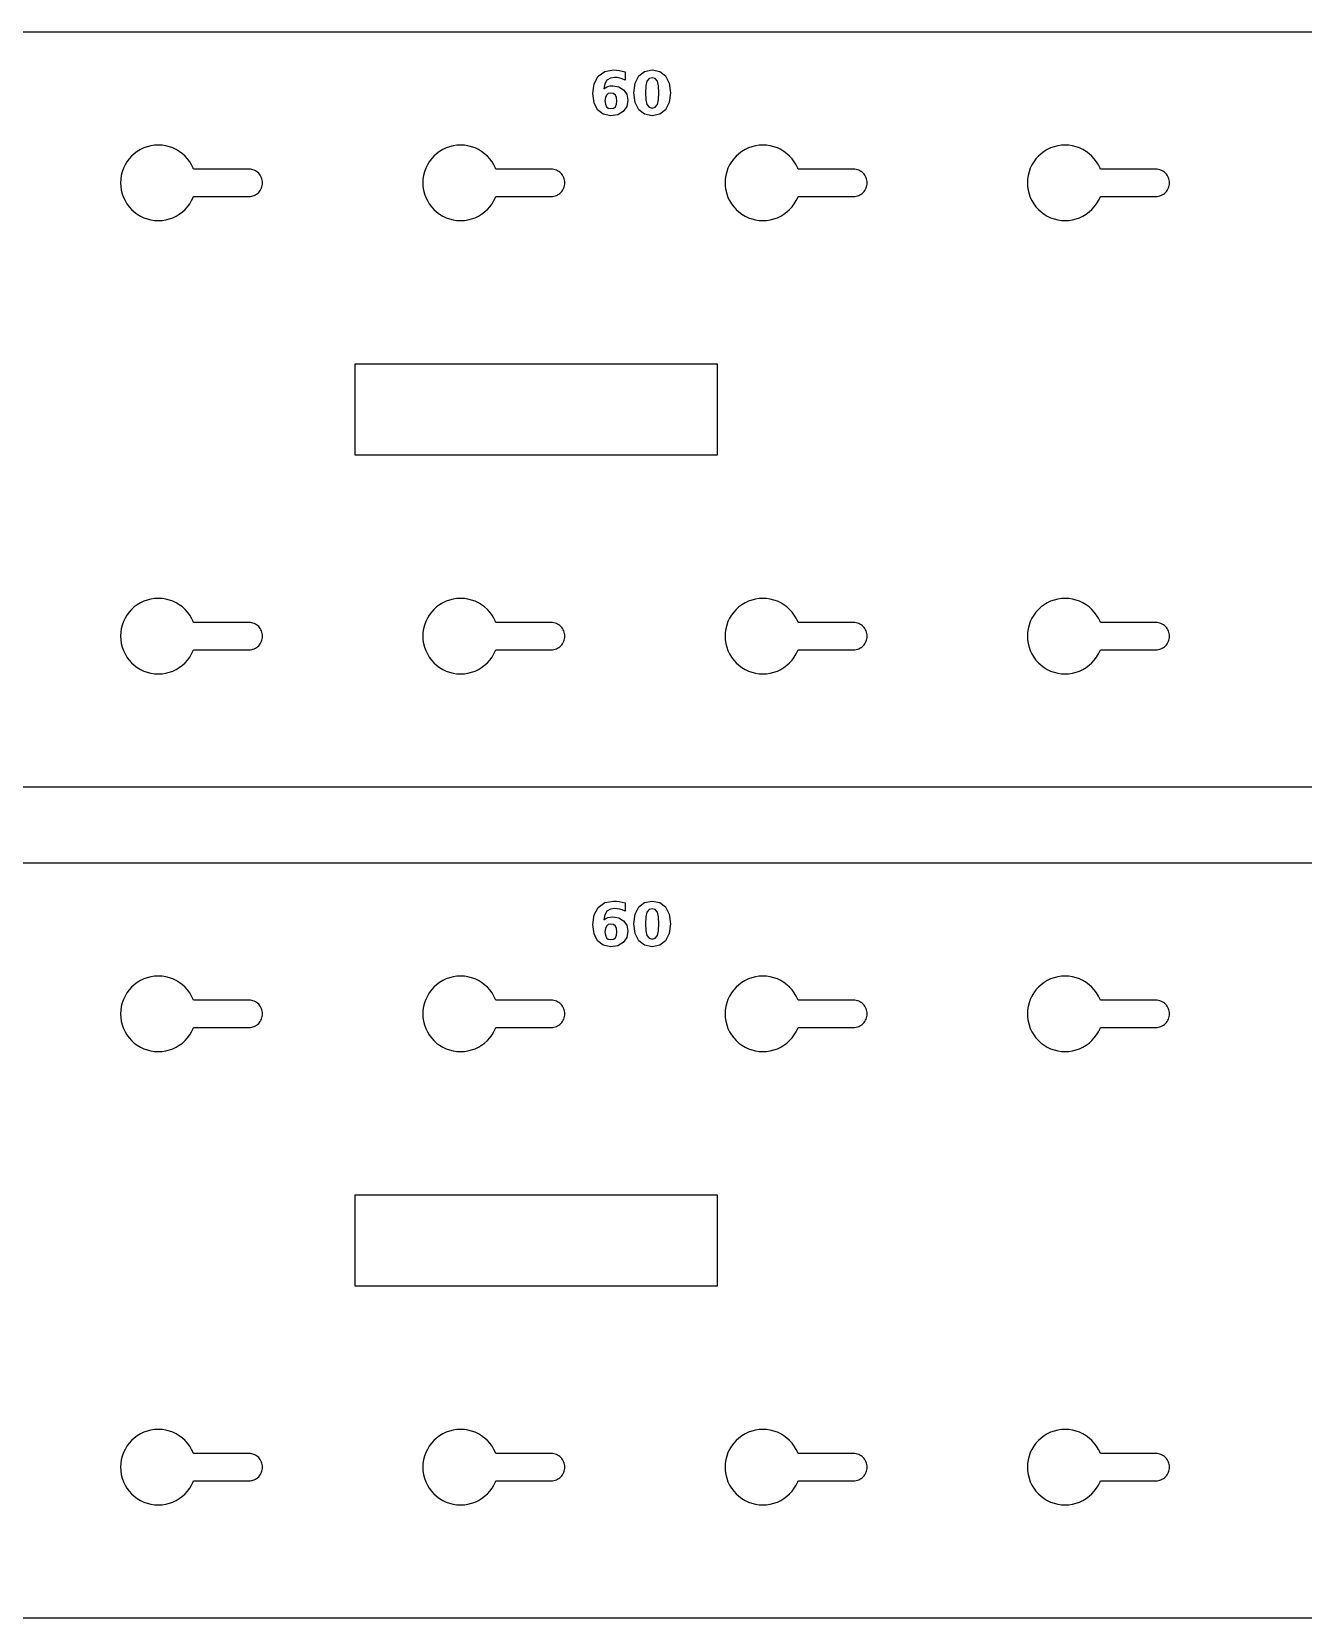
# Model space of a CAD drawing. Header units: millimetres. Extents: x 12 to 808, y 12 to 450.
# Drawn here: x 590.1 to 674.3, y 12.5 to 117.5 of the extents above; entities that cross this region are included whole.
import ezdxf

# ---------------------------------------------------------------- set-up
doc = ezdxf.new("R2010")
doc.units = ezdxf.units.MM
doc.layers.add('CUT', color=1, linetype='Continuous')
doc.layers.add('ENGRAVE', color=5, linetype='Continuous')

msp = doc.modelspace()

# ---------------------------------------------------------------- linework, layer by layer
at = {"layer": 'CUT', "color": 1}
for points in [[(12.5, 112.5), (18.5, 112.5), (18.5, 117.5), (758.5, 117.5), (758.5, 112.5), (764.5, 112.5), (764.5, 72.5), (758.5, 72.5), (758.5, 67.5), (18.5, 67.5), (18.5, 72.5), (12.5, 72.5)], [(600.09, 105.57), (600.27, 105.73), (600.43, 105.91), (600.58, 106.11), (600.7, 106.32), (600.81, 106.54), (600.83, 106.6), (604.5, 106.6), (604.59, 106.6), (604.68, 106.62), (604.76, 106.64), (604.84, 106.67), (604.92, 106.71), (605, 106.75), (605.07, 106.8), (605.14, 106.86), (605.2, 106.93), (605.25, 107), (605.29, 107.08), (605.33, 107.16), (605.36, 107.24), (605.38, 107.32), (605.4, 107.41), (605.4, 107.5), (605.4, 107.59), (605.38, 107.68), (605.36, 107.76), (605.33, 107.84), (605.29, 107.92), (605.25, 108), (605.2, 108.07), (605.14, 108.14), (605.07, 108.2), (605, 108.25), (604.92, 108.29), (604.84, 108.33), (604.76, 108.36), (604.68, 108.38), (604.59, 108.4), (604.5, 108.4), (600.83, 108.4), (600.81, 108.46), (600.7, 108.68), (600.58, 108.89), (600.43, 109.09), (600.27, 109.27), (600.09, 109.43), (599.89, 109.58), (599.68, 109.7), (599.46, 109.81), (599.23, 109.89), (598.99, 109.95), (598.75, 109.99), (598.5, 110), (598.25, 109.99), (598.01, 109.95), (597.77, 109.89), (597.54, 109.81), (597.32, 109.7), (597.11, 109.58), (596.91, 109.43), (596.73, 109.27), (596.57, 109.09), (596.42, 108.89), (596.3, 108.68), (596.19, 108.46), (596.11, 108.23), (596.05, 107.99), (596.01, 107.75), (596, 107.5), (596.01, 107.25), (596.05, 107.01), (596.11, 106.77), (596.19, 106.54), (596.3, 106.32), (596.42, 106.11), (596.57, 105.91), (596.73, 105.73), (596.91, 105.57), (597.11, 105.42), (597.32, 105.3), (597.54, 105.19), (597.77, 105.11), (598.01, 105.05), (598.25, 105.01), (598.5, 105), (598.75, 105.01), (598.99, 105.05), (599.23, 105.11), (599.46, 105.19), (599.68, 105.3), (599.89, 105.42)], [(619.89, 105.42), (620.09, 105.57), (620.27, 105.73), (620.43, 105.91), (620.58, 106.11), (620.7, 106.32), (620.81, 106.54), (620.83, 106.6), (624.5, 106.6), (624.59, 106.6), (624.68, 106.62), (624.76, 106.64), (624.84, 106.67), (624.92, 106.71), (625, 106.75), (625.07, 106.8), (625.14, 106.86), (625.2, 106.93), (625.25, 107), (625.29, 107.08), (625.33, 107.16), (625.36, 107.24), (625.38, 107.32), (625.4, 107.41), (625.4, 107.5), (625.4, 107.59), (625.38, 107.68), (625.36, 107.76), (625.33, 107.84), (625.29, 107.92), (625.25, 108), (625.2, 108.07), (625.14, 108.14), (625.07, 108.2), (625, 108.25), (624.92, 108.29), (624.84, 108.33), (624.76, 108.36), (624.68, 108.38), (624.59, 108.4), (624.5, 108.4), (620.83, 108.4), (620.81, 108.46), (620.7, 108.68), (620.58, 108.89), (620.43, 109.09), (620.27, 109.27), (620.09, 109.43), (619.89, 109.58), (619.68, 109.7), (619.46, 109.81), (619.23, 109.89), (618.99, 109.95), (618.75, 109.99), (618.5, 110), (618.25, 109.99), (618.01, 109.95), (617.77, 109.89), (617.54, 109.81), (617.32, 109.7), (617.11, 109.58), (616.91, 109.43), (616.73, 109.27), (616.57, 109.09), (616.42, 108.89), (616.3, 108.68), (616.19, 108.46), (616.11, 108.23), (616.05, 107.99), (616.01, 107.75), (616, 107.5), (616.01, 107.25), (616.05, 107.01), (616.11, 106.77), (616.19, 106.54), (616.3, 106.32), (616.42, 106.11), (616.57, 105.91), (616.73, 105.73), (616.91, 105.57), (617.11, 105.42), (617.32, 105.3), (617.54, 105.19), (617.77, 105.11), (618.01, 105.05), (618.25, 105.01), (618.5, 105), (618.75, 105.01), (618.99, 105.05), (619.23, 105.11), (619.46, 105.19), (619.68, 105.3)], [(639.89, 105.42), (640.09, 105.57), (640.27, 105.73), (640.43, 105.91), (640.58, 106.11), (640.7, 106.32), (640.81, 106.54), (640.83, 106.6), (644.5, 106.6), (644.59, 106.6), (644.68, 106.62), (644.76, 106.64), (644.84, 106.67), (644.92, 106.71), (645, 106.75), (645.07, 106.8), (645.14, 106.86), (645.2, 106.93), (645.25, 107), (645.29, 107.08), (645.33, 107.16), (645.36, 107.24), (645.38, 107.32), (645.4, 107.41), (645.4, 107.5), (645.4, 107.59), (645.38, 107.68), (645.36, 107.76), (645.33, 107.84), (645.29, 107.92), (645.25, 108), (645.2, 108.07), (645.14, 108.14), (645.07, 108.2), (645, 108.25), (644.92, 108.29), (644.84, 108.33), (644.76, 108.36), (644.68, 108.38), (644.59, 108.4), (644.5, 108.4), (640.83, 108.4), (640.81, 108.46), (640.7, 108.68), (640.58, 108.89), (640.43, 109.09), (640.27, 109.27), (640.09, 109.43), (639.89, 109.58), (639.68, 109.7), (639.46, 109.81), (639.23, 109.89), (638.99, 109.95), (638.75, 109.99), (638.5, 110), (638.25, 109.99), (638.01, 109.95), (637.77, 109.89), (637.54, 109.81), (637.32, 109.7), (637.11, 109.58), (636.91, 109.43), (636.73, 109.27), (636.57, 109.09), (636.42, 108.89), (636.3, 108.68), (636.19, 108.46), (636.11, 108.23), (636.05, 107.99), (636.01, 107.75), (636, 107.5), (636.01, 107.25), (636.05, 107.01), (636.11, 106.77), (636.19, 106.54), (636.3, 106.32), (636.42, 106.11), (636.57, 105.91), (636.73, 105.73), (636.91, 105.57), (637.11, 105.42), (637.32, 105.3), (637.54, 105.19), (637.77, 105.11), (638.01, 105.05), (638.25, 105.01), (638.5, 105), (638.75, 105.01), (638.99, 105.05), (639.23, 105.11), (639.46, 105.19), (639.68, 105.3)], [(660.09, 105.57), (660.27, 105.73), (660.43, 105.91), (660.58, 106.11), (660.7, 106.32), (660.81, 106.54), (660.83, 106.6), (664.5, 106.6), (664.59, 106.6), (664.68, 106.62), (664.76, 106.64), (664.84, 106.67), (664.92, 106.71), (665, 106.75), (665.07, 106.8), (665.14, 106.86), (665.2, 106.93), (665.25, 107), (665.29, 107.08), (665.33, 107.16), (665.36, 107.24), (665.38, 107.32), (665.4, 107.41), (665.4, 107.5), (665.4, 107.59), (665.38, 107.68), (665.36, 107.76), (665.33, 107.84), (665.29, 107.92), (665.25, 108), (665.2, 108.07), (665.14, 108.14), (665.07, 108.2), (665, 108.25), (664.92, 108.29), (664.84, 108.33), (664.76, 108.36), (664.68, 108.38), (664.59, 108.4), (664.5, 108.4), (660.83, 108.4), (660.81, 108.46), (660.7, 108.68), (660.58, 108.89), (660.43, 109.09), (660.27, 109.27), (660.09, 109.43), (659.89, 109.58), (659.68, 109.7), (659.46, 109.81), (659.23, 109.89), (658.99, 109.95), (658.75, 109.99), (658.5, 110), (658.25, 109.99), (658.01, 109.95), (657.77, 109.89), (657.54, 109.81), (657.32, 109.7), (657.11, 109.58), (656.91, 109.43), (656.73, 109.27), (656.57, 109.09), (656.42, 108.89), (656.3, 108.68), (656.19, 108.46), (656.11, 108.23), (656.05, 107.99), (656.01, 107.75), (656, 107.5), (656.01, 107.25), (656.05, 107.01), (656.11, 106.77), (656.19, 106.54), (656.3, 106.32), (656.42, 106.11), (656.57, 105.91), (656.73, 105.73), (656.91, 105.57), (657.11, 105.42), (657.32, 105.3), (657.54, 105.19), (657.77, 105.11), (658.01, 105.05), (658.25, 105.01), (658.5, 105), (658.75, 105.01), (658.99, 105.05), (659.23, 105.11), (659.46, 105.19), (659.68, 105.3), (659.89, 105.42)], [(611.5, 89.5), (635.5, 89.5), (635.5, 95.5), (611.5, 95.5)], [(599.89, 75.42), (600.09, 75.57), (600.27, 75.73), (600.43, 75.91), (600.58, 76.11), (600.7, 76.32), (600.81, 76.54), (600.83, 76.6), (604.5, 76.6), (604.59, 76.6), (604.68, 76.62), (604.76, 76.64), (604.84, 76.67), (604.92, 76.71), (605, 76.75), (605.07, 76.8), (605.14, 76.86), (605.2, 76.93), (605.25, 77), (605.29, 77.08), (605.33, 77.16), (605.36, 77.24), (605.38, 77.32), (605.4, 77.41), (605.4, 77.5), (605.4, 77.59), (605.38, 77.68), (605.36, 77.76), (605.33, 77.84), (605.29, 77.92), (605.25, 78), (605.2, 78.07), (605.14, 78.14), (605.07, 78.2), (605, 78.25), (604.92, 78.29), (604.84, 78.33), (604.76, 78.36), (604.68, 78.38), (604.59, 78.4), (604.5, 78.4), (600.83, 78.4), (600.81, 78.46), (600.7, 78.68), (600.58, 78.89), (600.43, 79.09), (600.27, 79.27), (600.09, 79.43), (599.89, 79.58), (599.68, 79.7), (599.46, 79.81), (599.23, 79.89), (598.99, 79.95), (598.75, 79.99), (598.5, 80), (598.25, 79.99), (598.01, 79.95), (597.77, 79.89), (597.54, 79.81), (597.32, 79.7), (597.11, 79.58), (596.91, 79.43), (596.73, 79.27), (596.57, 79.09), (596.42, 78.89), (596.3, 78.68), (596.19, 78.46), (596.11, 78.23), (596.05, 77.99), (596.01, 77.75), (596, 77.5), (596.01, 77.25), (596.05, 77.01), (596.11, 76.77), (596.19, 76.54), (596.3, 76.32), (596.42, 76.11), (596.57, 75.91), (596.73, 75.73), (596.91, 75.57), (597.11, 75.42), (597.32, 75.3), (597.54, 75.19), (597.77, 75.11), (598.01, 75.05), (598.25, 75.01), (598.5, 75), (598.75, 75.01), (598.99, 75.05), (599.23, 75.11), (599.46, 75.19), (599.68, 75.3)], [(620.09, 75.57), (620.27, 75.73), (620.43, 75.91), (620.58, 76.11), (620.7, 76.32), (620.81, 76.54), (620.83, 76.6), (624.5, 76.6), (624.59, 76.6), (624.68, 76.62), (624.76, 76.64), (624.84, 76.67), (624.92, 76.71), (625, 76.75), (625.07, 76.8), (625.14, 76.86), (625.2, 76.93), (625.25, 77), (625.29, 77.08), (625.33, 77.16), (625.36, 77.24), (625.38, 77.32), (625.4, 77.41), (625.4, 77.5), (625.4, 77.59), (625.38, 77.68), (625.36, 77.76), (625.33, 77.84), (625.29, 77.92), (625.25, 78), (625.2, 78.07), (625.14, 78.14), (625.07, 78.2), (625, 78.25), (624.92, 78.29), (624.84, 78.33), (624.76, 78.36), (624.68, 78.38), (624.59, 78.4), (624.5, 78.4), (620.83, 78.4), (620.81, 78.46), (620.7, 78.68), (620.58, 78.89), (620.43, 79.09), (620.27, 79.27), (620.09, 79.43), (619.89, 79.58), (619.68, 79.7), (619.46, 79.81), (619.23, 79.89), (618.99, 79.95), (618.75, 79.99), (618.5, 80), (618.25, 79.99), (618.01, 79.95), (617.77, 79.89), (617.54, 79.81), (617.32, 79.7), (617.11, 79.58), (616.91, 79.43), (616.73, 79.27), (616.57, 79.09), (616.42, 78.89), (616.3, 78.68), (616.19, 78.46), (616.11, 78.23), (616.05, 77.99), (616.01, 77.75), (616, 77.5), (616.01, 77.25), (616.05, 77.01), (616.11, 76.77), (616.19, 76.54), (616.3, 76.32), (616.42, 76.11), (616.57, 75.91), (616.73, 75.73), (616.91, 75.57), (617.11, 75.42), (617.32, 75.3), (617.54, 75.19), (617.77, 75.11), (618.01, 75.05), (618.25, 75.01), (618.5, 75), (618.75, 75.01), (618.99, 75.05), (619.23, 75.11), (619.46, 75.19), (619.68, 75.3), (619.89, 75.42)], [(639.89, 75.42), (640.09, 75.57), (640.27, 75.73), (640.43, 75.91), (640.58, 76.11), (640.7, 76.32), (640.81, 76.54), (640.83, 76.6), (644.5, 76.6), (644.59, 76.6), (644.68, 76.62), (644.76, 76.64), (644.84, 76.67), (644.92, 76.71), (645, 76.75), (645.07, 76.8), (645.14, 76.86), (645.2, 76.93), (645.25, 77), (645.29, 77.08), (645.33, 77.16), (645.36, 77.24), (645.38, 77.32), (645.4, 77.41), (645.4, 77.5), (645.4, 77.59), (645.38, 77.68), (645.36, 77.76), (645.33, 77.84), (645.29, 77.92), (645.25, 78), (645.2, 78.07), (645.14, 78.14), (645.07, 78.2), (645, 78.25), (644.92, 78.29), (644.84, 78.33), (644.76, 78.36), (644.68, 78.38), (644.59, 78.4), (644.5, 78.4), (640.83, 78.4), (640.81, 78.46), (640.7, 78.68), (640.58, 78.89), (640.43, 79.09), (640.27, 79.27), (640.09, 79.43), (639.89, 79.58), (639.68, 79.7), (639.46, 79.81), (639.23, 79.89), (638.99, 79.95), (638.75, 79.99), (638.5, 80), (638.25, 79.99), (638.01, 79.95), (637.77, 79.89), (637.54, 79.81), (637.32, 79.7), (637.11, 79.58), (636.91, 79.43), (636.73, 79.27), (636.57, 79.09), (636.42, 78.89), (636.3, 78.68), (636.19, 78.46), (636.11, 78.23), (636.05, 77.99), (636.01, 77.75), (636, 77.5), (636.01, 77.25), (636.05, 77.01), (636.11, 76.77), (636.19, 76.54), (636.3, 76.32), (636.42, 76.11), (636.57, 75.91), (636.73, 75.73), (636.91, 75.57), (637.11, 75.42), (637.32, 75.3), (637.54, 75.19), (637.77, 75.11), (638.01, 75.05), (638.25, 75.01), (638.5, 75), (638.75, 75.01), (638.99, 75.05), (639.23, 75.11), (639.46, 75.19), (639.68, 75.3)], [(660.09, 75.57), (660.27, 75.73), (660.43, 75.91), (660.58, 76.11), (660.7, 76.32), (660.81, 76.54), (660.83, 76.6), (664.5, 76.6), (664.59, 76.6), (664.68, 76.62), (664.76, 76.64), (664.84, 76.67), (664.92, 76.71), (665, 76.75), (665.07, 76.8), (665.14, 76.86), (665.2, 76.93), (665.25, 77), (665.29, 77.08), (665.33, 77.16), (665.36, 77.24), (665.38, 77.32), (665.4, 77.41), (665.4, 77.5), (665.4, 77.59), (665.38, 77.68), (665.36, 77.76), (665.33, 77.84), (665.29, 77.92), (665.25, 78), (665.2, 78.07), (665.14, 78.14), (665.07, 78.2), (665, 78.25), (664.92, 78.29), (664.84, 78.33), (664.76, 78.36), (664.68, 78.38), (664.59, 78.4), (664.5, 78.4), (660.83, 78.4), (660.81, 78.46), (660.7, 78.68), (660.58, 78.89), (660.43, 79.09), (660.27, 79.27), (660.09, 79.43), (659.89, 79.58), (659.68, 79.7), (659.46, 79.81), (659.23, 79.89), (658.99, 79.95), (658.75, 79.99), (658.5, 80), (658.25, 79.99), (658.01, 79.95), (657.77, 79.89), (657.54, 79.81), (657.32, 79.7), (657.11, 79.58), (656.91, 79.43), (656.73, 79.27), (656.57, 79.09), (656.42, 78.89), (656.3, 78.68), (656.19, 78.46), (656.11, 78.23), (656.05, 77.99), (656.01, 77.75), (656, 77.5), (656.01, 77.25), (656.05, 77.01), (656.11, 76.77), (656.19, 76.54), (656.3, 76.32), (656.42, 76.11), (656.57, 75.91), (656.73, 75.73), (656.91, 75.57), (657.11, 75.42), (657.32, 75.3), (657.54, 75.19), (657.77, 75.11), (658.01, 75.05), (658.25, 75.01), (658.5, 75), (658.75, 75.01), (658.99, 75.05), (659.23, 75.11), (659.46, 75.19), (659.68, 75.3), (659.89, 75.42)], [(12.5, 57.5), (18.5, 57.5), (18.5, 62.5), (758.5, 62.5), (758.5, 57.5), (764.5, 57.5), (764.5, 17.5), (758.5, 17.5), (758.5, 12.5), (18.5, 12.5), (18.5, 17.5), (12.5, 17.5)], [(600.09, 50.57), (600.27, 50.73), (600.43, 50.91), (600.58, 51.11), (600.7, 51.32), (600.81, 51.54), (600.83, 51.6), (604.5, 51.6), (604.59, 51.6), (604.68, 51.62), (604.76, 51.64), (604.84, 51.67), (604.92, 51.71), (605, 51.75), (605.07, 51.8), (605.14, 51.86), (605.2, 51.93), (605.25, 52), (605.29, 52.08), (605.33, 52.16), (605.36, 52.24), (605.38, 52.32), (605.4, 52.41), (605.4, 52.5), (605.4, 52.59), (605.38, 52.68), (605.36, 52.76), (605.33, 52.84), (605.29, 52.92), (605.25, 53), (605.2, 53.07), (605.14, 53.14), (605.07, 53.2), (605, 53.25), (604.92, 53.29), (604.84, 53.33), (604.76, 53.36), (604.68, 53.38), (604.59, 53.4), (604.5, 53.4), (600.83, 53.4), (600.81, 53.46), (600.7, 53.68), (600.58, 53.89), (600.43, 54.09), (600.27, 54.27), (600.09, 54.43), (599.89, 54.58), (599.68, 54.7), (599.46, 54.81), (599.23, 54.89), (598.99, 54.95), (598.75, 54.99), (598.5, 55), (598.25, 54.99), (598.01, 54.95), (597.77, 54.89), (597.54, 54.81), (597.32, 54.7), (597.11, 54.58), (596.91, 54.43), (596.73, 54.27), (596.57, 54.09), (596.42, 53.89), (596.3, 53.68), (596.19, 53.46), (596.11, 53.23), (596.05, 52.99), (596.01, 52.75), (596, 52.5), (596.01, 52.25), (596.05, 52.01), (596.11, 51.77), (596.19, 51.54), (596.3, 51.32), (596.42, 51.11), (596.57, 50.91), (596.73, 50.73), (596.91, 50.57), (597.11, 50.42), (597.32, 50.3), (597.54, 50.19), (597.77, 50.11), (598.01, 50.05), (598.25, 50.01), (598.5, 50), (598.75, 50.01), (598.99, 50.05), (599.23, 50.11), (599.46, 50.19), (599.68, 50.3), (599.89, 50.42)], [(619.89, 50.42), (620.09, 50.57), (620.27, 50.73), (620.43, 50.91), (620.58, 51.11), (620.7, 51.32), (620.81, 51.54), (620.83, 51.6), (624.5, 51.6), (624.59, 51.6), (624.68, 51.62), (624.76, 51.64), (624.84, 51.67), (624.92, 51.71), (625, 51.75), (625.07, 51.8), (625.14, 51.86), (625.2, 51.93), (625.25, 52), (625.29, 52.08), (625.33, 52.16), (625.36, 52.24), (625.38, 52.32), (625.4, 52.41), (625.4, 52.5), (625.4, 52.59), (625.38, 52.68), (625.36, 52.76), (625.33, 52.84), (625.29, 52.92), (625.25, 53), (625.2, 53.07), (625.14, 53.14), (625.07, 53.2), (625, 53.25), (624.92, 53.29), (624.84, 53.33), (624.76, 53.36), (624.68, 53.38), (624.59, 53.4), (624.5, 53.4), (620.83, 53.4), (620.81, 53.46), (620.7, 53.68), (620.58, 53.89), (620.43, 54.09), (620.27, 54.27), (620.09, 54.43), (619.89, 54.58), (619.68, 54.7), (619.46, 54.81), (619.23, 54.89), (618.99, 54.95), (618.75, 54.99), (618.5, 55), (618.25, 54.99), (618.01, 54.95), (617.77, 54.89), (617.54, 54.81), (617.32, 54.7), (617.11, 54.58), (616.91, 54.43), (616.73, 54.27), (616.57, 54.09), (616.42, 53.89), (616.3, 53.68), (616.19, 53.46), (616.11, 53.23), (616.05, 52.99), (616.01, 52.75), (616, 52.5), (616.01, 52.25), (616.05, 52.01), (616.11, 51.77), (616.19, 51.54), (616.3, 51.32), (616.42, 51.11), (616.57, 50.91), (616.73, 50.73), (616.91, 50.57), (617.11, 50.42), (617.32, 50.3), (617.54, 50.19), (617.77, 50.11), (618.01, 50.05), (618.25, 50.01), (618.5, 50), (618.75, 50.01), (618.99, 50.05), (619.23, 50.11), (619.46, 50.19), (619.68, 50.3)], [(639.89, 50.42), (640.09, 50.57), (640.27, 50.73), (640.43, 50.91), (640.58, 51.11), (640.7, 51.32), (640.81, 51.54), (640.83, 51.6), (644.5, 51.6), (644.59, 51.6), (644.68, 51.62), (644.76, 51.64), (644.84, 51.67), (644.92, 51.71), (645, 51.75), (645.07, 51.8), (645.14, 51.86), (645.2, 51.93), (645.25, 52), (645.29, 52.08), (645.33, 52.16), (645.36, 52.24), (645.38, 52.32), (645.4, 52.41), (645.4, 52.5), (645.4, 52.59), (645.38, 52.68), (645.36, 52.76), (645.33, 52.84), (645.29, 52.92), (645.25, 53), (645.2, 53.07), (645.14, 53.14), (645.07, 53.2), (645, 53.25), (644.92, 53.29), (644.84, 53.33), (644.76, 53.36), (644.68, 53.38), (644.59, 53.4), (644.5, 53.4), (640.83, 53.4), (640.81, 53.46), (640.7, 53.68), (640.58, 53.89), (640.43, 54.09), (640.27, 54.27), (640.09, 54.43), (639.89, 54.58), (639.68, 54.7), (639.46, 54.81), (639.23, 54.89), (638.99, 54.95), (638.75, 54.99), (638.5, 55), (638.25, 54.99), (638.01, 54.95), (637.77, 54.89), (637.54, 54.81), (637.32, 54.7), (637.11, 54.58), (636.91, 54.43), (636.73, 54.27), (636.57, 54.09), (636.42, 53.89), (636.3, 53.68), (636.19, 53.46), (636.11, 53.23), (636.05, 52.99), (636.01, 52.75), (636, 52.5), (636.01, 52.25), (636.05, 52.01), (636.11, 51.77), (636.19, 51.54), (636.3, 51.32), (636.42, 51.11), (636.57, 50.91), (636.73, 50.73), (636.91, 50.57), (637.11, 50.42), (637.32, 50.3), (637.54, 50.19), (637.77, 50.11), (638.01, 50.05), (638.25, 50.01), (638.5, 50), (638.75, 50.01), (638.99, 50.05), (639.23, 50.11), (639.46, 50.19), (639.68, 50.3)], [(660.09, 50.57), (660.27, 50.73), (660.43, 50.91), (660.58, 51.11), (660.7, 51.32), (660.81, 51.54), (660.83, 51.6), (664.5, 51.6), (664.59, 51.6), (664.68, 51.62), (664.76, 51.64), (664.84, 51.67), (664.92, 51.71), (665, 51.75), (665.07, 51.8), (665.14, 51.86), (665.2, 51.93), (665.25, 52), (665.29, 52.08), (665.33, 52.16), (665.36, 52.24), (665.38, 52.32), (665.4, 52.41), (665.4, 52.5), (665.4, 52.59), (665.38, 52.68), (665.36, 52.76), (665.33, 52.84), (665.29, 52.92), (665.25, 53), (665.2, 53.07), (665.14, 53.14), (665.07, 53.2), (665, 53.25), (664.92, 53.29), (664.84, 53.33), (664.76, 53.36), (664.68, 53.38), (664.59, 53.4), (664.5, 53.4), (660.83, 53.4), (660.81, 53.46), (660.7, 53.68), (660.58, 53.89), (660.43, 54.09), (660.27, 54.27), (660.09, 54.43), (659.89, 54.58), (659.68, 54.7), (659.46, 54.81), (659.23, 54.89), (658.99, 54.95), (658.75, 54.99), (658.5, 55), (658.25, 54.99), (658.01, 54.95), (657.77, 54.89), (657.54, 54.81), (657.32, 54.7), (657.11, 54.58), (656.91, 54.43), (656.73, 54.27), (656.57, 54.09), (656.42, 53.89), (656.3, 53.68), (656.19, 53.46), (656.11, 53.23), (656.05, 52.99), (656.01, 52.75), (656, 52.5), (656.01, 52.25), (656.05, 52.01), (656.11, 51.77), (656.19, 51.54), (656.3, 51.32), (656.42, 51.11), (656.57, 50.91), (656.73, 50.73), (656.91, 50.57), (657.11, 50.42), (657.32, 50.3), (657.54, 50.19), (657.77, 50.11), (658.01, 50.05), (658.25, 50.01), (658.5, 50), (658.75, 50.01), (658.99, 50.05), (659.23, 50.11), (659.46, 50.19), (659.68, 50.3), (659.89, 50.42)], [(611.5, 34.5), (635.5, 34.5), (635.5, 40.5), (611.5, 40.5)], [(599.89, 20.42), (600.09, 20.57), (600.27, 20.73), (600.43, 20.91), (600.58, 21.11), (600.7, 21.32), (600.81, 21.54), (600.83, 21.6), (604.5, 21.6), (604.59, 21.6), (604.68, 21.62), (604.76, 21.64), (604.84, 21.67), (604.92, 21.71), (605, 21.75), (605.07, 21.8), (605.14, 21.86), (605.2, 21.93), (605.25, 22), (605.29, 22.08), (605.33, 22.16), (605.36, 22.24), (605.38, 22.32), (605.4, 22.41), (605.4, 22.5), (605.4, 22.59), (605.38, 22.68), (605.36, 22.76), (605.33, 22.84), (605.29, 22.92), (605.25, 23), (605.2, 23.07), (605.14, 23.14), (605.07, 23.2), (605, 23.25), (604.92, 23.29), (604.84, 23.33), (604.76, 23.36), (604.68, 23.38), (604.59, 23.4), (604.5, 23.4), (600.83, 23.4), (600.81, 23.46), (600.7, 23.68), (600.58, 23.89), (600.43, 24.09), (600.27, 24.27), (600.09, 24.43), (599.89, 24.58), (599.68, 24.7), (599.46, 24.81), (599.23, 24.89), (598.99, 24.95), (598.75, 24.99), (598.5, 25), (598.25, 24.99), (598.01, 24.95), (597.77, 24.89), (597.54, 24.81), (597.32, 24.7), (597.11, 24.58), (596.91, 24.43), (596.73, 24.27), (596.57, 24.09), (596.42, 23.89), (596.3, 23.68), (596.19, 23.46), (596.11, 23.23), (596.05, 22.99), (596.01, 22.75), (596, 22.5), (596.01, 22.25), (596.05, 22.01), (596.11, 21.77), (596.19, 21.54), (596.3, 21.32), (596.42, 21.11), (596.57, 20.91), (596.73, 20.73), (596.91, 20.57), (597.11, 20.42), (597.32, 20.3), (597.54, 20.19), (597.77, 20.11), (598.01, 20.05), (598.25, 20.01), (598.5, 20), (598.75, 20.01), (598.99, 20.05), (599.23, 20.11), (599.46, 20.19), (599.68, 20.3)], [(620.09, 20.57), (620.27, 20.73), (620.43, 20.91), (620.58, 21.11), (620.7, 21.32), (620.81, 21.54), (620.83, 21.6), (624.5, 21.6), (624.59, 21.6), (624.68, 21.62), (624.76, 21.64), (624.84, 21.67), (624.92, 21.71), (625, 21.75), (625.07, 21.8), (625.14, 21.86), (625.2, 21.93), (625.25, 22), (625.29, 22.08), (625.33, 22.16), (625.36, 22.24), (625.38, 22.32), (625.4, 22.41), (625.4, 22.5), (625.4, 22.59), (625.38, 22.68), (625.36, 22.76), (625.33, 22.84), (625.29, 22.92), (625.25, 23), (625.2, 23.07), (625.14, 23.14), (625.07, 23.2), (625, 23.25), (624.92, 23.29), (624.84, 23.33), (624.76, 23.36), (624.68, 23.38), (624.59, 23.4), (624.5, 23.4), (620.83, 23.4), (620.81, 23.46), (620.7, 23.68), (620.58, 23.89), (620.43, 24.09), (620.27, 24.27), (620.09, 24.43), (619.89, 24.58), (619.68, 24.7), (619.46, 24.81), (619.23, 24.89), (618.99, 24.95), (618.75, 24.99), (618.5, 25), (618.25, 24.99), (618.01, 24.95), (617.77, 24.89), (617.54, 24.81), (617.32, 24.7), (617.11, 24.58), (616.91, 24.43), (616.73, 24.27), (616.57, 24.09), (616.42, 23.89), (616.3, 23.68), (616.19, 23.46), (616.11, 23.23), (616.05, 22.99), (616.01, 22.75), (616, 22.5), (616.01, 22.25), (616.05, 22.01), (616.11, 21.77), (616.19, 21.54), (616.3, 21.32), (616.42, 21.11), (616.57, 20.91), (616.73, 20.73), (616.91, 20.57), (617.11, 20.42), (617.32, 20.3), (617.54, 20.19), (617.77, 20.11), (618.01, 20.05), (618.25, 20.01), (618.5, 20), (618.75, 20.01), (618.99, 20.05), (619.23, 20.11), (619.46, 20.19), (619.68, 20.3), (619.89, 20.42)], [(639.89, 20.42), (640.09, 20.57), (640.27, 20.73), (640.43, 20.91), (640.58, 21.11), (640.7, 21.32), (640.81, 21.54), (640.83, 21.6), (644.5, 21.6), (644.59, 21.6), (644.68, 21.62), (644.76, 21.64), (644.84, 21.67), (644.92, 21.71), (645, 21.75), (645.07, 21.8), (645.14, 21.86), (645.2, 21.93), (645.25, 22), (645.29, 22.08), (645.33, 22.16), (645.36, 22.24), (645.38, 22.32), (645.4, 22.41), (645.4, 22.5), (645.4, 22.59), (645.38, 22.68), (645.36, 22.76), (645.33, 22.84), (645.29, 22.92), (645.25, 23), (645.2, 23.07), (645.14, 23.14), (645.07, 23.2), (645, 23.25), (644.92, 23.29), (644.84, 23.33), (644.76, 23.36), (644.68, 23.38), (644.59, 23.4), (644.5, 23.4), (640.83, 23.4), (640.81, 23.46), (640.7, 23.68), (640.58, 23.89), (640.43, 24.09), (640.27, 24.27), (640.09, 24.43), (639.89, 24.58), (639.68, 24.7), (639.46, 24.81), (639.23, 24.89), (638.99, 24.95), (638.75, 24.99), (638.5, 25), (638.25, 24.99), (638.01, 24.95), (637.77, 24.89), (637.54, 24.81), (637.32, 24.7), (637.11, 24.58), (636.91, 24.43), (636.73, 24.27), (636.57, 24.09), (636.42, 23.89), (636.3, 23.68), (636.19, 23.46), (636.11, 23.23), (636.05, 22.99), (636.01, 22.75), (636, 22.5), (636.01, 22.25), (636.05, 22.01), (636.11, 21.77), (636.19, 21.54), (636.3, 21.32), (636.42, 21.11), (636.57, 20.91), (636.73, 20.73), (636.91, 20.57), (637.11, 20.42), (637.32, 20.3), (637.54, 20.19), (637.77, 20.11), (638.01, 20.05), (638.25, 20.01), (638.5, 20), (638.75, 20.01), (638.99, 20.05), (639.23, 20.11), (639.46, 20.19), (639.68, 20.3)], [(660.09, 20.57), (660.27, 20.73), (660.43, 20.91), (660.58, 21.11), (660.7, 21.32), (660.81, 21.54), (660.83, 21.6), (664.5, 21.6), (664.59, 21.6), (664.68, 21.62), (664.76, 21.64), (664.84, 21.67), (664.92, 21.71), (665, 21.75), (665.07, 21.8), (665.14, 21.86), (665.2, 21.93), (665.25, 22), (665.29, 22.08), (665.33, 22.16), (665.36, 22.24), (665.38, 22.32), (665.4, 22.41), (665.4, 22.5), (665.4, 22.59), (665.38, 22.68), (665.36, 22.76), (665.33, 22.84), (665.29, 22.92), (665.25, 23), (665.2, 23.07), (665.14, 23.14), (665.07, 23.2), (665, 23.25), (664.92, 23.29), (664.84, 23.33), (664.76, 23.36), (664.68, 23.38), (664.59, 23.4), (664.5, 23.4), (660.83, 23.4), (660.81, 23.46), (660.7, 23.68), (660.58, 23.89), (660.43, 24.09), (660.27, 24.27), (660.09, 24.43), (659.89, 24.58), (659.68, 24.7), (659.46, 24.81), (659.23, 24.89), (658.99, 24.95), (658.75, 24.99), (658.5, 25), (658.25, 24.99), (658.01, 24.95), (657.77, 24.89), (657.54, 24.81), (657.32, 24.7), (657.11, 24.58), (656.91, 24.43), (656.73, 24.27), (656.57, 24.09), (656.42, 23.89), (656.3, 23.68), (656.19, 23.46), (656.11, 23.23), (656.05, 22.99), (656.01, 22.75), (656, 22.5), (656.01, 22.25), (656.05, 22.01), (656.11, 21.77), (656.19, 21.54), (656.3, 21.32), (656.42, 21.11), (656.57, 20.91), (656.73, 20.73), (656.91, 20.57), (657.11, 20.42), (657.32, 20.3), (657.54, 20.19), (657.77, 20.11), (658.01, 20.05), (658.25, 20.01), (658.5, 20), (658.75, 20.01), (658.99, 20.05), (659.23, 20.11), (659.46, 20.19), (659.68, 20.3), (659.89, 20.42)]]:
    msp.add_lwpolyline(points, close=True, dxfattribs=at)
at = {"layer": 'ENGRAVE', "color": 5}
for points in [[(629.38, 114.84), (629.38, 114.3), (629.2, 114.38), (629.03, 114.43), (628.87, 114.46), (628.71, 114.47), (628.41, 114.43), (628.18, 114.29), (628.04, 114.05), (627.97, 113.73), (628.1, 113.82), (628.24, 113.88), (628.4, 113.91), (628.57, 113.92), (628.98, 113.86), (629.29, 113.66), (629.5, 113.36), (629.57, 112.98), (629.49, 112.55), (629.26, 112.23), (628.9, 112.01), (628.44, 111.94), (627.94, 112.04), (627.56, 112.33), (627.33, 112.79), (627.25, 113.42), (627.34, 114.06), (627.61, 114.55), (628.04, 114.86), (628.61, 114.97), (628.81, 114.96), (629, 114.93), (629.19, 114.89)], [(632.38, 113.45), (632.3, 112.81), (632.06, 112.34), (631.68, 112.04), (631.18, 111.94), (630.67, 112.04), (630.29, 112.34), (630.05, 112.81), (629.97, 113.45), (630.05, 114.1), (630.29, 114.58), (630.67, 114.87), (631.18, 114.97), (631.68, 114.87), (632.06, 114.58), (632.3, 114.1)], [(631.62, 113.46), (631.6, 113.93), (631.52, 114.23), (631.38, 114.4), (631.18, 114.45), (630.97, 114.4), (630.83, 114.23), (630.75, 113.93), (630.73, 113.46), (630.75, 112.99), (630.83, 112.68), (630.97, 112.51), (631.18, 112.45), (631.38, 112.51), (631.52, 112.68), (631.6, 112.99)], [(628.45, 113.44), (628.27, 113.41), (628.15, 113.31), (628.08, 113.15), (628.05, 112.93), (628.08, 112.7), (628.15, 112.54), (628.27, 112.45), (628.45, 112.42), (628.62, 112.45), (628.75, 112.54), (628.82, 112.7), (628.84, 112.93), (628.82, 113.15), (628.75, 113.31), (628.62, 113.41)], [(629.38, 59.84), (629.38, 59.3), (629.2, 59.38), (629.03, 59.43), (628.87, 59.46), (628.71, 59.47), (628.41, 59.43), (628.18, 59.29), (628.04, 59.05), (627.97, 58.73), (628.1, 58.82), (628.24, 58.88), (628.4, 58.91), (628.57, 58.92), (628.98, 58.86), (629.29, 58.66), (629.5, 58.36), (629.57, 57.98), (629.49, 57.55), (629.26, 57.23), (628.9, 57.01), (628.44, 56.94), (627.94, 57.04), (627.56, 57.33), (627.33, 57.79), (627.25, 58.42), (627.34, 59.06), (627.61, 59.55), (628.04, 59.86), (628.61, 59.97), (628.81, 59.96), (629, 59.93), (629.19, 59.89)], [(632.38, 58.45), (632.3, 57.81), (632.06, 57.34), (631.68, 57.04), (631.18, 56.94), (630.67, 57.04), (630.29, 57.34), (630.05, 57.81), (629.97, 58.45), (630.05, 59.1), (630.29, 59.58), (630.67, 59.87), (631.18, 59.97), (631.68, 59.87), (632.06, 59.58), (632.3, 59.1)], [(631.62, 58.46), (631.6, 58.93), (631.52, 59.23), (631.38, 59.4), (631.18, 59.45), (630.97, 59.4), (630.83, 59.23), (630.75, 58.93), (630.73, 58.46), (630.75, 57.99), (630.83, 57.68), (630.97, 57.51), (631.18, 57.45), (631.38, 57.51), (631.52, 57.68), (631.6, 57.99)], [(628.45, 58.44), (628.27, 58.41), (628.15, 58.31), (628.08, 58.15), (628.05, 57.93), (628.08, 57.7), (628.15, 57.54), (628.27, 57.45), (628.45, 57.42), (628.62, 57.45), (628.75, 57.54), (628.82, 57.7), (628.84, 57.93), (628.82, 58.15), (628.75, 58.31), (628.62, 58.41)]]:
    msp.add_lwpolyline(points, close=True, dxfattribs=at)

doc.saveas('drawing.dxf')
